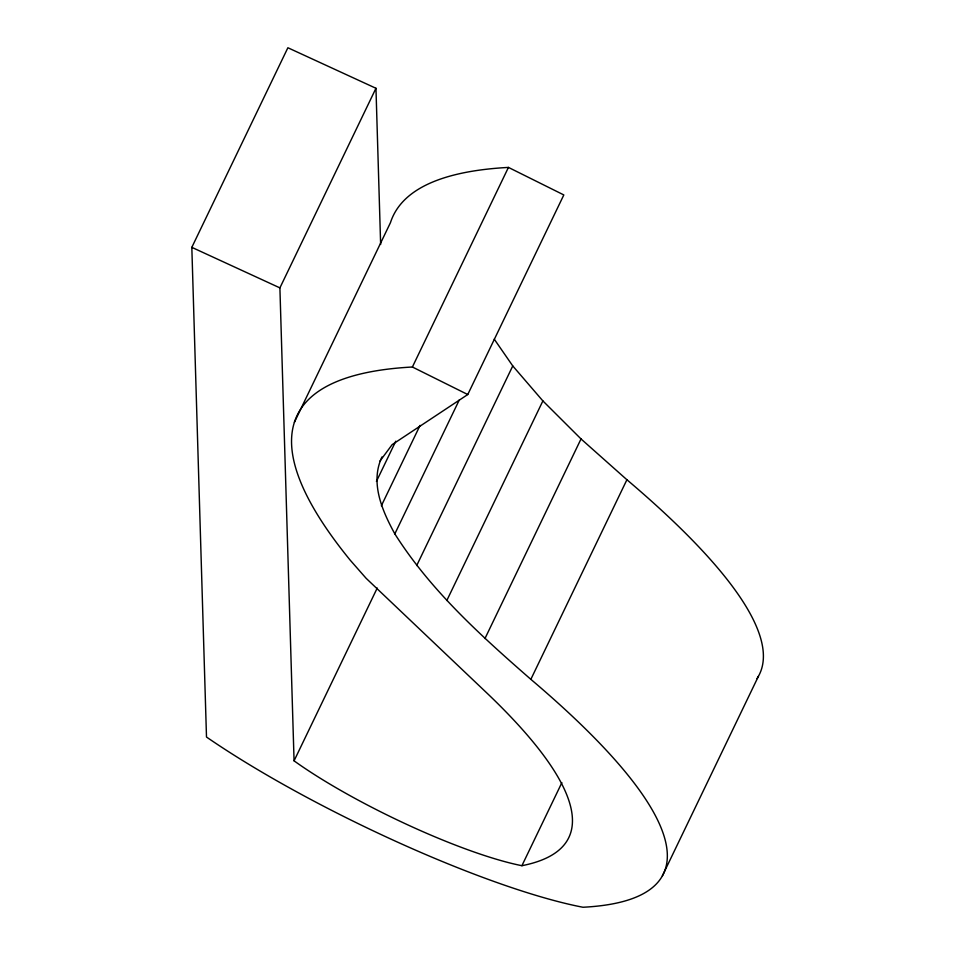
<?xml version="1.0" encoding="UTF-8"?>
<svg xmlns="http://www.w3.org/2000/svg" width="955" height="955" viewBox="0 0 955 955"><rect width="100%" height="100%" fill="white"/><g stroke="black" fill="none" stroke-linecap="round" stroke-linejoin="round"><path stroke-width="1.43" d="M380.639 244.444L375.96 88.278L287.885 47.75L191.824 247.345L206.495 737.033A280.185 51.057 25.7 0 0 582.968 907.25A1126.064 205.206 25.7 0 0 530.849 679.339C480.843 635.66 430.621 590.429 394.833 533.881C382.251 510.889 369.836 482.669 381.964 456.956M561.874 782.646L521.908 865.696A165.621 30.178 25.7 0 1 294.068 760.837L279.899 287.885L375.96 88.278M294.403 422.265L390.452 222.67A1629.314 296.921 25.7 0 1 508.442 167.412L563.82 194.939L467.759 394.534L392.159 444.624L380.03 460.967M521.908 865.696A1058.51 192.898 25.7 0 0 488.59 694.655L366.123 578.3L350.222 560.191A1629.314 296.921 25.7 0 1 412.393 367.007L508.442 167.412M376.425 481.404L395.764 441.21M381.367 505.768L420.057 425.393M394.833 533.881L459.295 399.93M294.068 760.837L377.237 588.041M416.702 565.551L512.763 365.944L494.248 339.156M446.821 600.516L542.882 400.921L512.763 365.944M484.961 638.549L581.022 438.942L542.882 400.921M530.849 679.339L626.91 479.744L581.022 438.942M662.376 875.866L758.437 676.271M191.824 247.345L279.899 287.885M412.393 367.007L467.759 394.534M626.91 479.744A1126.064 205.206 25.7 0 1 757.052 678.551"/></g></svg>
